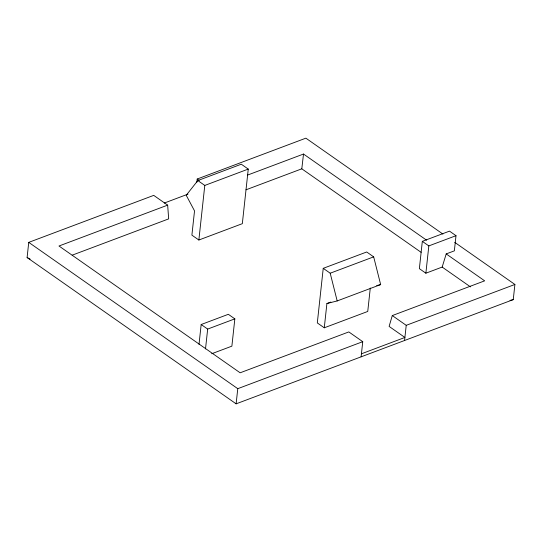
<?xml version="1.0" encoding="UTF-8"?>
<svg xmlns="http://www.w3.org/2000/svg" width="542" height="542" viewBox="0 0 542 542"><rect width="100%" height="100%" fill="white"/><g stroke="black" fill="none" stroke-linecap="round" stroke-linejoin="round"><path stroke-width="0.81" d="M454.684 242.315L514.9 284.462L513.254 299.624L236.122 403.837L27.1 257.538L28.746 242.376L153.732 195.377L167.661 205.133L168.67 218.887L72.194 255.167M196.848 182.268L197.2 179.029L305.878 138.163L442.922 234.076M198.86 240.018L204.788 185.432L197.823 180.554L186.224 195.283L194.531 210.879L191.895 235.14L198.86 240.018L242.328 223.67L248.263 169.084L241.292 164.206L197.823 180.554M199.009 344.373L201.17 324.522L228.338 314.306L234.842 318.859L231.874 346.155L211.692 353.743M205.513 348.926L207.667 329.075L201.17 324.522M236.122 403.837L237.769 388.675L28.746 242.376M324.272 327.802L326.907 303.534L337.185 300.939L380.66 284.591L373.675 256.861L366.704 251.983L323.235 268.331L317.307 322.924L324.272 327.802L367.747 311.454L370.288 288.026M361.101 356.839L362.747 341.677L348.818 331.921L240.133 372.794L58.983 246L167.661 205.133M404.576 340.491L406.222 325.329L392.286 315.573L389.109 326.406L404.901 337.456L361.433 353.804M422.326 241.353L419.366 268.649L425.87 273.202L442.17 267.07L446.202 253.92L454.352 250.851L456.005 235.689L449.501 231.136L422.326 241.353L428.83 245.905L456.005 235.689M425.87 273.202L428.83 245.905M421.1 252.321L301.799 168.819L303.513 154.043L247.457 175.127M204.788 185.432L248.263 169.084M164.267 203.054L187.979 194.131M245.96 189.822L301.799 168.819M323.235 268.331L330.2 273.209L373.675 256.861M207.667 329.075L234.842 318.859M326.907 303.534L330.857 302.05M392.286 315.573L484.663 280.837L446.202 253.92M237.769 388.675L362.747 341.677M406.222 325.329L514.9 284.462M376.704 285.593L380.66 284.591M510.022 300.417L513.254 299.624M27.1 257.538L30.074 259.076M303.513 154.043L426.568 240.174M442.17 267.07L470.483 286.887M197.2 179.029L199.192 180.425M330.2 273.209L337.185 300.939"/></g></svg>
